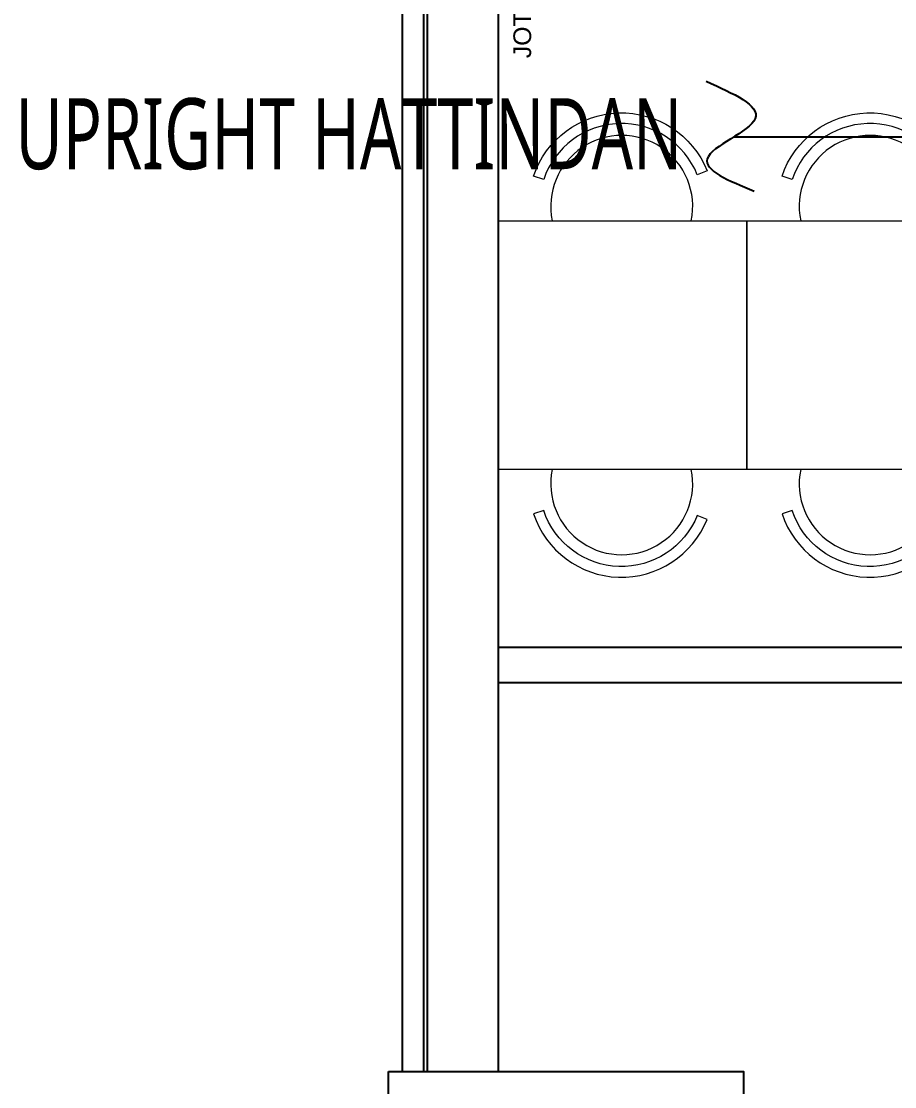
# Model space of a CAD drawing. Extents: x 2698 to 184165, y 3805 to 33846.
# Drawn here: x 160994.4 to 161240.5, y 30061.8 to 30361.7 of the extents above; entities that cross this region are included whole.
import ezdxf
from ezdxf.lldxf.tags import DXFTag

# ---------------------------------------------------------------- set-up
doc = ezdxf.new("R2010")
doc.units = 0
doc.header["$LTSCALE"] = 2
doc.layers.get('0').update_dxf_attribs({"color": 252, "linetype": 'CONTINUOUS'})
doc.layers.add('_MCA-0-MIM', color=252, linetype='CONTINUOUS', lineweight=18)
for name, color, linetype in [('_MCA-H-CİHAZ', 7, 'CONTINUOUS'), ('_MCA-Y-SPRINKLER HATTI', 20, 'SPRINKLER_HATTI'), ('_MCA-Y-YAZI-ÇAP', 7, 'CONTINUOUS'), ('Alçıpan', 252, 'CONTINUOUS'), ('Dograma', 252, 'CONTINUOUS'), ('Duvar', 25, 'CONTINUOUS'), ('Kolon', 52, 'CONTINUOUS'), ('mekanyazı', 252, 'CONTINUOUS'), ('Planogram', 252, 'CONTINUOUS')]:
    doc.layers.add(name, color=color, linetype=linetype)
doc.styles.add('_MCA-CAP', font='segoeuil.ttf', dxfattribs={"width": 0.7})
doc.styles.add('_MCA-LT', font='txt.shx')
doc.styles.get("Standard").update_dxf_attribs({"font": 'arial.ttf'})
doc.styles.add('TÜRKER', font='arial.ttf', dxfattribs={"height": 60})
tags = doc.linetypes.add('SPRINKLER_HATTI', pattern='A,40,-4,["SPR",_MCA-LT,S=8,R=0,X=0,Y=-4],-25.5', length=69.5).pattern_tags.tags
tags[6] = DXFTag(74, 10)

# ---------------------------------------------------------------- blocks, each defined once
blk = doc.blocks.new('yemekhane masa 70x70')
blk.add_lwpolyline([(70, 70), (70, 0), (0, 0), (0, 70), (70, 70)])
for points in [[(-14.08, 58.81), (-12.95, 56.02, 0.697294), (-11.58, 12.74), (-12.53, 9.89, -0.697294)], [(84.08, 58.81), (82.95, 56.02, -0.697294), (81.58, 12.74), (82.53, 9.89, 0.697294)]]:
    blk.add_lwpolyline(points, format="xyb", close=True)
for centre, start, end in [((-4.03, 34.73), 78.3806, 281.6194), ((74.03, 34.73), 258.3806, 101.6194)]:
    blk.add_arc(centre, 20, start, end)
at = {"layer": 'Planogram'}
for tag, p, height in [('ALAN', (1.02, 12.6), 0.5), ('KILITLI', (1.02, 13.6), 0.1), ('TIP', (1.02, 11.6), 0.5), ('ALT_TIP', (1.02, 10.6), 0.5), ('ALT_TANIM', (1.02, 8.6), 0.5), ('TANIM', (1.02, 9.6), 0.5), ('YAPI', (1.02, 6.6), 0.5), ('KAPAK', (1.02, 7.6), 0.5), ('KULLANIM_SEKLI', (1.02, 5.6), 0.5), ('UZUNLUK', (1.02, 2.6), 0.5), ('KULLANIM', (1.02, 4.6), 0.5), ('DERINLIK', (1.02, 3.6), 0.5), ('YUKSEKLIK', (1.02, 1.6), 0.5)]:
    blk.add_attdef(tag, p, '', height=height, dxfattribs=at)
blk = doc.blocks.new('ZEMİN KAT')
at = {"layer": 'Alçıpan'}
blk.add_lwpolyline([(169410.38, 30175.53), (168555.38, 30175.53), (168555.38, 30185.53), (169410.38, 30185.53), (169410.38, 30175.53)], dxfattribs=at)
at = {"layer": 'Dograma'}
for p, q in [((168528.38, 30066.03), (168528.38, 30367.03)), ((168534.38, 30066.03), (168534.38, 30367.03))]:
    blk.add_line(p, q, dxfattribs=at)
at = {"layer": 'Duvar'}
for p, q in [((168535.38, 30066.03), (168535.38, 30367.03)), ((168555.38, 30066.03), (168555.38, 30367.03))]:
    blk.add_line(p, q, dxfattribs=at)
at = {"layer": 'Kolon'}
blk.add_lwpolyline([(168524.38, 30066.03), (168624.38, 30066.03), (168624.38, 30015.53), (168524.38, 30015.53)], close=True, dxfattribs=at)
at = {"rotation": 270}
for p in [(168555.38, 30305.59), (168625.38, 30305.59)]:
    blk.add_blockref('yemekhane masa 70x70', p, dxfattribs=at)
for tag, p in [('PLN_ID', (172923.07, 31560.21)), ('UNITE_SAYISI', (174194.95, 31176.65)), ('FORMAT', (174194.75, 31176.9)), ('GRUP', (174195.11, 31176.44)), ('PLANOGRAM_ADI', (174195.28, 31176.24)), ('PLN_ID', (173932.96, 31088.8)), ('FORMAT', (173764.03, 30846.27)), ('UNITE_SAYISI', (173764.22, 30846.03)), ('GRUP', (173764.39, 30845.81)), ('PLANOGRAM_ADI', (173764.55, 30845.61)), ('PLN_ID', (173765.43, 30824.23)), ('PLN_ID', (173999.9, 30002.66)), ('FORMAT', (170580.58, 29917.48)), ('UNITE_SAYISI', (170580.78, 29917.24)), ('PLANOGRAM_ADI', (170581.11, 29916.83)), ('GRUP', (170580.94, 29917.03)), ('PLN_ID', (170581.99, 29895.45)), ('FORMAT', (169488.77, 29510.59)), ('UNITE_SAYISI', (169488.97, 29510.35)), ('GRUP', (169489.13, 29510.13)), ('PLANOGRAM_ADI', (169489.3, 29509.94)), ('PLN_ID', (169490.17, 29488.55)), ('FORMAT', (173143.41, 29324.4)), ('UNITE_SAYISI', (173143.61, 29324.16)), ('GRUP', (173143.77, 29323.95)), ('PLANOGRAM_ADI', (173143.94, 29323.75)), ('PLN_ID', (173144.81, 29302.36))]:
    blk.add_attdef(tag, p, '', height=0.162, rotation=35.4182)
at = {"color": 252}
for tag, p in [('FORMAT', (173517.63, 30361.88)), ('UNITE_SAYISI', (173517.82, 30361.64)), ('GRUP', (173517.99, 30361.43)), ('PLANOGRAM_ADI', (173518.15, 30361.23)), ('PLN_ID', (173519.03, 30339.85)), ('FORMAT', (174014.71, 29571.22)), ('UNITE_SAYISI', (174014.9, 29570.97)), ('GRUP', (174015.07, 29570.76)), ('PLANOGRAM_ADI', (174015.23, 29570.56)), ('PLN_ID', (174016.11, 29549.18))]:
    blk.add_attdef(tag, p, '', height=0.162, rotation=35.4182, dxfattribs=at)
at = {"layer": 'mekanyazı', "insert": (168559.58, 30351.35), "char_height": 5, "width": 218.2405, "attachment_point": 1, "rotation": 90, "style": 'TÜRKER'}
blk.add_mtext('{\\fArial|b0|i0|c162|p34;JOTUN COLLECTED BLUE}', dxfattribs=at)
at = {"layer": 'Planogram'}
for tag, p, height, rotation in [('YUKSEKLIK', (172905.05, 31699.57), 0.5, 180), ('YUKSEKLIK', (173410.05, 31699.57), 0.5, 180), ('KULLANIM', (172905.05, 31696.57), 0.5, 180), ('UZUNLUK', (172905.05, 31698.57), 0.5, 180), ('DERINLIK', (172905.05, 31697.57), 0.5, 180), ('KULLANIM', (173410.05, 31696.57), 0.5, 180), ('UZUNLUK', (173410.05, 31698.57), 0.5, 180), ('DERINLIK', (173410.05, 31697.57), 0.5, 180), ('KULLANIM_SEKLI', (172905.05, 31695.57), 0.5, 180), ('KAPAK', (172905.05, 31693.57), 0.5, 180), ('YAPI', (172905.05, 31694.57), 0.5, 180), ('KULLANIM_SEKLI', (173410.05, 31695.57), 0.5, 180), ('KAPAK', (173410.05, 31693.57), 0.5, 180), ('YAPI', (173410.05, 31694.57), 0.5, 180), ('ALT_TANIM', (172905.05, 31692.57), 0.5, 180), ('ALT_TIP', (172905.05, 31690.57), 0.5, 180), ('TANIM', (172905.05, 31691.57), 0.5, 180), ('ALT_TANIM', (173410.05, 31692.57), 0.5, 180), ('ALT_TIP', (173410.05, 31690.57), 0.5, 180), ('TANIM', (173410.05, 31691.57), 0.5, 180), ('ALAN', (172905.05, 31688.57), 0.5, 180), ('TIP', (172905.05, 31689.57), 0.5, 180), ('KILITLI', (172905.05, 31687.57), 0.1, 180), ('ALAN', (173410.05, 31688.57), 0.5, 180), ('TIP', (173410.05, 31689.57), 0.5, 180), ('KILITLI', (173410.05, 31687.57), 0.1, 180), ('YUKSEKLIK', (173413.39, 31616), 0.5, 270), ('UZUNLUK', (173414.39, 31616), 0.5, 270), ('DERINLIK', (173415.39, 31616), 0.5, 270), ('KULLANIM', (173416.39, 31616), 0.5, 270), ('KULLANIM_SEKLI', (173417.39, 31616), 0.5, 270), ('YAPI', (173418.39, 31616), 0.5, 270), ('KAPAK', (173419.39, 31616), 0.5, 270), ('ALT_TANIM', (173420.39, 31616), 0.5, 270), ('TANIM', (173421.39, 31616), 0.5, 270), ('ALT_TIP', (173422.39, 31616), 0.5, 270), ('TIP', (173423.39, 31616), 0.5, 270), ('ALAN', (173424.39, 31616), 0.5, 270), ('KILITLI', (173425.39, 31616), 0.1, 270), ('YUKSEKLIK', (173511.98, 31599.42), 0.5, 180), ('UZUNLUK', (173511.98, 31598.42), 0.5, 180), ('YUKSEKLIK', (174141.98, 31599.42), 0.5, 180), ('UZUNLUK', (174141.98, 31598.42), 0.5, 180), ('KULLANIM_SEKLI', (173511.98, 31595.42), 0.5, 180), ('KULLANIM', (173511.98, 31596.42), 0.5, 180), ('DERINLIK', (173511.98, 31597.42), 0.5, 180), ('KULLANIM_SEKLI', (174141.98, 31595.42), 0.5, 180), ('KULLANIM', (174141.98, 31596.42), 0.5, 180), ('DERINLIK', (174141.98, 31597.42), 0.5, 180), ('ALT_TANIM', (173511.98, 31592.42), 0.5, 180), ('KAPAK', (173511.98, 31593.42), 0.5, 180), ('YAPI', (173511.98, 31594.42), 0.5, 180), ('ALT_TANIM', (174141.98, 31592.42), 0.5, 180), ('KAPAK', (174141.98, 31593.42), 0.5, 180), ('YAPI', (174141.98, 31594.42), 0.5, 180), ('ALT_TIP', (173511.98, 31590.42), 0.5, 180), ('TANIM', (173511.98, 31591.42), 0.5, 180), ('TIP', (173511.98, 31589.42), 0.5, 180), ('ALT_TIP', (174141.98, 31590.42), 0.5, 180), ('TANIM', (174141.98, 31591.42), 0.5, 180), ('TIP', (174141.98, 31589.42), 0.5, 180), ('ALAN', (173511.98, 31588.42), 0.5, 180), ('KILITLI', (173511.98, 31587.42), 0.1, 180), ('ALAN', (174141.98, 31588.42), 0.5, 180), ('KILITLI', (174141.98, 31587.42), 0.1, 180), ('YUKSEKLIK', (173413.39, 31517), 0.5, 270), ('UZUNLUK', (173414.39, 31517), 0.5, 270), ('DERINLIK', (173415.39, 31517), 0.5, 270), ('KULLANIM', (173416.39, 31517), 0.5, 270), ('KULLANIM_SEKLI', (173417.39, 31517), 0.5, 270), ('YAPI', (173418.39, 31517), 0.5, 270), ('KAPAK', (173419.39, 31517), 0.5, 270), ('ALT_TANIM', (173420.39, 31517), 0.5, 270), ('TANIM', (173421.39, 31517), 0.5, 270), ('ALT_TIP', (173422.39, 31517), 0.5, 270), ('TIP', (173423.39, 31517), 0.5, 270), ('ALAN', (173424.39, 31517), 0.5, 270), ('KILITLI', (173425.39, 31517), 0.1, 270), ('YUKSEKLIK', (174167.32, 31514.11), 0.5, 270), ('UZUNLUK', (174168.32, 31514.11), 0.5, 270), ('DERINLIK', (174169.32, 31514.11), 0.5, 270), ('KULLANIM', (174170.32, 31514.11), 0.5, 270), ('KULLANIM_SEKLI', (174171.32, 31514.11), 0.5, 270), ('YAPI', (174172.32, 31514.11), 0.5, 270), ('KAPAK', (174173.32, 31514.11), 0.5, 270), ('ALT_TANIM', (174174.32, 31514.11), 0.5, 270), ('TANIM', (174175.32, 31514.11), 0.5, 270), ('ALT_TIP', (174176.32, 31514.11), 0.5, 270), ('TIP', (174177.32, 31514.11), 0.5, 270), ('ALAN', (174178.32, 31514.11), 0.5, 270), ('KILITLI', (174179.32, 31514.11), 0.1, 270), ('KULLANIM_SEKLI', (174251.9, 31259.11), 0.5, 90), ('ALT_TIP', (174246.9, 31259.11), 0.5, 90), ('ALT_TANIM', (174248.9, 31259.11), 0.5, 90), ('KULLANIM', (174252.9, 31259.11), 0.5, 90), ('DERINLIK', (174253.9, 31259.11), 0.5, 90), ('UZUNLUK', (174254.9, 31259.11), 0.5, 90), ('YUKSEKLIK', (174255.9, 31259.11), 0.5, 90), ('KILITLI', (174243.9, 31259.11), 0.1, 90), ('ALAN', (174244.9, 31259.11), 0.5, 90), ('TIP', (174245.9, 31259.11), 0.5, 90), ('TANIM', (174247.9, 31259.11), 0.5, 90), ('KAPAK', (174249.9, 31259.11), 0.5, 90), ('YAPI', (174250.9, 31259.11), 0.5, 90), ('ALT_TANIM', (173989.31, 30934.24), 0.5, 90), ('KULLANIM_SEKLI', (173992.31, 30934.24), 0.5, 90), ('KULLANIM', (173993.31, 30934.24), 0.5, 90), ('YUKSEKLIK', (173996.31, 30934.24), 0.5, 90), ('KILITLI', (173984.31, 30934.24), 0.1, 90), ('ALAN', (173985.31, 30934.24), 0.5, 90), ('TIP', (173986.31, 30934.24), 0.5, 90), ('ALT_TIP', (173987.31, 30934.24), 0.5, 90), ('TANIM', (173988.31, 30934.24), 0.5, 90), ('KAPAK', (173990.31, 30934.24), 0.5, 90), ('YAPI', (173991.31, 30934.24), 0.5, 90), ('DERINLIK', (173994.31, 30934.24), 0.5, 90), ('UZUNLUK', (173995.31, 30934.24), 0.5, 90), ('YUKSEKLIK', (173907.74, 30934.24), 0.5, 270), ('UZUNLUK', (173908.74, 30934.24), 0.5, 270), ('DERINLIK', (173909.74, 30934.24), 0.5, 270), ('KULLANIM', (173910.74, 30934.24), 0.5, 270), ('KULLANIM_SEKLI', (173911.74, 30934.24), 0.5, 270), ('YAPI', (173912.74, 30934.24), 0.5, 270), ('KAPAK', (173913.74, 30934.24), 0.5, 270), ('ALT_TANIM', (173914.74, 30934.24), 0.5, 270), ('TANIM', (173915.74, 30934.24), 0.5, 270), ('ALT_TIP', (173916.74, 30934.24), 0.5, 270), ('TIP', (173917.74, 30934.24), 0.5, 270), ('ALAN', (173918.74, 30934.24), 0.5, 270), ('KILITLI', (173919.74, 30934.24), 0.1, 270), ('YUKSEKLIK', (169421.81, 30001.88), 0.5, 270), ('UZUNLUK', (169422.81, 30001.88), 0.5, 270), ('DERINLIK', (169423.81, 30001.88), 0.5, 270), ('KULLANIM', (169424.81, 30001.88), 0.5, 270), ('KULLANIM_SEKLI', (169425.81, 30001.88), 0.5, 270), ('YAPI', (169426.81, 30001.88), 0.5, 270), ('KAPAK', (169427.81, 30001.88), 0.5, 270), ('ALT_TANIM', (169428.81, 30001.88), 0.5, 270), ('TANIM', (169429.81, 30001.88), 0.5, 270), ('ALT_TIP', (169430.81, 30001.88), 0.5, 270), ('TIP', (169431.81, 30001.88), 0.5, 270), ('ALAN', (169432.81, 30001.88), 0.5, 270), ('KILITLI', (169433.81, 30001.88), 0.1, 270), ('YUKSEKLIK', (169420.38, 29996.88), 0.5, 270), ('UZUNLUK', (169421.38, 29996.88), 0.5, 270), ('DERINLIK', (169422.38, 29996.88), 0.5, 270), ('KULLANIM', (169423.38, 29996.88), 0.5, 270), ('KULLANIM_SEKLI', (169424.38, 29996.88), 0.5, 270), ('YAPI', (169425.38, 29996.88), 0.5, 270), ('KAPAK', (169426.38, 29996.88), 0.5, 270), ('ALT_TANIM', (169427.38, 29996.88), 0.5, 270), ('TANIM', (169428.38, 29996.88), 0.5, 270), ('ALT_TIP', (169429.38, 29996.88), 0.5, 270), ('TIP', (169430.38, 29996.88), 0.5, 270), ('ALAN', (169431.38, 29996.88), 0.5, 270), ('KILITLI', (169432.38, 29996.88), 0.1, 270), ('YUKSEKLIK', (169420.38, 29746.88), 0.5, 270), ('YAPI', (169425.38, 29746.88), 0.5, 270), ('ALT_TANIM', (169427.38, 29746.88), 0.5, 270), ('TANIM', (169428.38, 29746.88), 0.5, 270), ('ALT_TIP', (169429.38, 29746.88), 0.5, 270), ('TIP', (169430.38, 29746.88), 0.5, 270), ('ALAN', (169431.38, 29746.88), 0.5, 270), ('KILITLI', (169432.38, 29746.88), 0.1, 270), ('UZUNLUK', (169421.38, 29746.88), 0.5, 270), ('DERINLIK', (169422.38, 29746.88), 0.5, 270), ('KULLANIM', (169423.38, 29746.88), 0.5, 270), ('KULLANIM_SEKLI', (169424.38, 29746.88), 0.5, 270), ('KAPAK', (169426.38, 29746.88), 0.5, 270), ('YUKSEKLIK', (169421.81, 29496.88), 0.5, 270), ('UZUNLUK', (169422.81, 29496.88), 0.5, 270), ('DERINLIK', (169423.81, 29496.88), 0.5, 270), ('KULLANIM', (169424.81, 29496.88), 0.5, 270), ('KULLANIM_SEKLI', (169425.81, 29496.88), 0.5, 270), ('YAPI', (169426.81, 29496.88), 0.5, 270), ('KAPAK', (169427.81, 29496.88), 0.5, 270), ('ALT_TANIM', (169428.81, 29496.88), 0.5, 270), ('TANIM', (169429.81, 29496.88), 0.5, 270), ('ALT_TIP', (169430.81, 29496.88), 0.5, 270), ('TIP', (169431.81, 29496.88), 0.5, 270), ('ALAN', (169432.81, 29496.88), 0.5, 270), ('KILITLI', (169433.81, 29496.88), 0.1, 270)]:
    blk.add_attdef(tag, p, '', height=height, rotation=rotation, dxfattribs=at)
for tag, p, height in [('ALAN', (173761.98, 31526.63), 0.5), ('KILITLI', (173761.98, 31527.63), 0.1), ('TIP', (173761.98, 31525.63), 0.5), ('KILITLI', (173511.98, 31522.85), 0.1), ('ALT_TIP', (173761.98, 31524.63), 0.5), ('ALT_TANIM', (173761.98, 31522.63), 0.5), ('TANIM', (173761.98, 31523.63), 0.5), ('ALAN', (173511.98, 31521.85), 0.5), ('ALT_TIP', (173511.98, 31519.85), 0.5), ('TIP', (173511.98, 31520.85), 0.5), ('YAPI', (173761.98, 31520.63), 0.5), ('KAPAK', (173761.98, 31521.63), 0.5), ('KULLANIM_SEKLI', (173761.98, 31519.63), 0.5), ('ALT_TANIM', (173511.98, 31517.85), 0.5), ('TANIM', (173511.98, 31518.85), 0.5), ('KAPAK', (173511.98, 31516.85), 0.5), ('UZUNLUK', (173761.98, 31516.63), 0.5), ('KULLANIM', (173761.98, 31518.63), 0.5), ('DERINLIK', (173761.98, 31517.63), 0.5), ('YAPI', (173511.98, 31515.85), 0.5), ('KULLANIM_SEKLI', (173511.98, 31514.85), 0.5), ('KULLANIM', (173511.98, 31513.85), 0.5), ('YUKSEKLIK', (173761.98, 31515.63), 0.5), ('YUKSEKLIK', (173511.98, 31510.85), 0.5), ('UZUNLUK', (173511.98, 31511.85), 0.5), ('DERINLIK', (173511.98, 31512.85), 0.5), ('ALAN', (173279.27, 29266.91), 0.5), ('KILITLI', (173279.27, 29267.91), 0.1), ('ALT_TIP', (173279.27, 29264.91), 0.5), ('TIP', (173279.27, 29265.91), 0.5), ('TANIM', (173279.27, 29263.91), 0.5), ('ALT_TANIM', (173279.27, 29262.91), 0.5), ('YAPI', (173279.27, 29260.91), 0.5), ('KAPAK', (173279.27, 29261.91), 0.5), ('KULLANIM_SEKLI', (173279.27, 29259.91), 0.5), ('KULLANIM', (173279.27, 29258.91), 0.5), ('DERINLIK', (173279.27, 29257.91), 0.5), ('YUKSEKLIK', (173279.27, 29255.91), 0.5), ('UZUNLUK', (173279.27, 29256.91), 0.5)]:
    blk.add_attdef(tag, p, '', height=height, dxfattribs=at)
at = {"layer": 'Planogram', "color": 252}
for tag, p, height in [('ALAN', (173023.25, 31229.96), 0.5), ('KILITLI', (173023.25, 31230.96), 0.1), ('TIP', (173023.25, 31228.96), 0.5), ('ALAN', (173383.38, 31229.96), 0.5), ('KILITLI', (173383.38, 31230.96), 0.1), ('TIP', (173383.38, 31228.96), 0.5), ('ALT_TIP', (173023.25, 31227.96), 0.5), ('ALT_TANIM', (173023.25, 31225.96), 0.5), ('TANIM', (173023.25, 31226.96), 0.5), ('ALT_TIP', (173383.38, 31227.96), 0.5), ('ALT_TANIM', (173383.38, 31225.96), 0.5), ('TANIM', (173383.38, 31226.96), 0.5), ('YAPI', (173023.25, 31223.96), 0.5), ('KAPAK', (173023.25, 31224.96), 0.5), ('KULLANIM_SEKLI', (173023.25, 31222.96), 0.5), ('YAPI', (173383.38, 31223.96), 0.5), ('KAPAK', (173383.38, 31224.96), 0.5), ('KULLANIM_SEKLI', (173383.38, 31222.96), 0.5), ('KULLANIM', (173023.25, 31221.96), 0.5), ('DERINLIK', (173023.25, 31220.96), 0.5), ('UZUNLUK', (173023.25, 31219.96), 0.5), ('UZUNLUK', (173383.38, 31219.96), 0.5), ('KULLANIM', (173383.38, 31221.96), 0.5), ('DERINLIK', (173383.38, 31220.96), 0.5), ('YUKSEKLIK', (173023.25, 31218.96), 0.5), ('YUKSEKLIK', (173383.38, 31218.96), 0.5), ('ALAN', (173023.25, 30403.96), 0.5), ('KILITLI', (173023.25, 30404.96), 0.1), ('ALT_TIP', (173023.25, 30401.96), 0.5), ('TIP', (173023.25, 30402.96), 0.5), ('TANIM', (173023.25, 30400.96), 0.5), ('ALT_TANIM', (173023.25, 30399.96), 0.5), ('YAPI', (173023.25, 30397.96), 0.5), ('KAPAK', (173023.25, 30398.96), 0.5), ('KULLANIM_SEKLI', (173023.25, 30396.96), 0.5), ('KULLANIM', (173023.25, 30395.96), 0.5), ('DERINLIK', (173023.25, 30394.96), 0.5), ('YUKSEKLIK', (173023.25, 30392.96), 0.5), ('UZUNLUK', (173023.25, 30393.96), 0.5), ('ALAN', (173385.25, 30353.96), 0.5), ('KILITLI', (173385.25, 30354.96), 0.1), ('TIP', (173385.25, 30352.96), 0.5), ('ALT_TIP', (173385.25, 30351.96), 0.5), ('ALT_TANIM', (173385.25, 30349.96), 0.5), ('TANIM', (173385.25, 30350.96), 0.5), ('YAPI', (173385.25, 30347.96), 0.5), ('KAPAK', (173385.25, 30348.96), 0.5), ('KULLANIM_SEKLI', (173385.25, 30346.96), 0.5), ('KULLANIM', (173385.25, 30345.96), 0.5), ('DERINLIK', (173385.25, 30344.96), 0.5), ('UZUNLUK', (173385.25, 30343.96), 0.5), ('YUKSEKLIK', (173385.25, 30342.96), 0.5)]:
    blk.add_attdef(tag, p, '', height=height, dxfattribs=at)
for tag, p, height, rotation in [('YUKSEKLIK', (173386.68, 31217.53), 0.5, 270), ('UZUNLUK', (173387.68, 31217.53), 0.5, 270), ('DERINLIK', (173388.68, 31217.53), 0.5, 270), ('KULLANIM', (173389.68, 31217.53), 0.5, 270), ('KULLANIM_SEKLI', (173390.68, 31217.53), 0.5, 270), ('YAPI', (173391.68, 31217.53), 0.5, 270), ('KAPAK', (173392.68, 31217.53), 0.5, 270), ('ALT_TANIM', (173393.68, 31217.53), 0.5, 270), ('TANIM', (173394.68, 31217.53), 0.5, 270), ('ALT_TIP', (173395.68, 31217.53), 0.5, 270), ('TIP', (173396.68, 31217.53), 0.5, 270), ('ALAN', (173397.68, 31217.53), 0.5, 270), ('KILITLI', (173398.68, 31217.53), 0.1, 270), ('KULLANIM_SEKLI', (173103.83, 31032.53), 0.5, 90), ('KULLANIM_SEKLI', (173202.83, 31032.53), 0.5, 90), ('ALAN', (173096.83, 31032.53), 0.5, 90), ('ALT_TIP', (173098.83, 31032.53), 0.5, 90), ('TANIM', (173099.83, 31032.53), 0.5, 90), ('ALT_TANIM', (173100.83, 31032.53), 0.5, 90), ('KAPAK', (173101.83, 31032.53), 0.5, 90), ('YAPI', (173102.83, 31032.53), 0.5, 90), ('KULLANIM', (173104.83, 31032.53), 0.5, 90), ('DERINLIK', (173105.83, 31032.53), 0.5, 90), ('UZUNLUK', (173106.83, 31032.53), 0.5, 90), ('YUKSEKLIK', (173107.83, 31032.53), 0.5, 90), ('ALAN', (173195.83, 31032.53), 0.5, 90), ('ALT_TIP', (173197.83, 31032.53), 0.5, 90), ('TANIM', (173198.83, 31032.53), 0.5, 90), ('ALT_TANIM', (173199.83, 31032.53), 0.5, 90), ('KAPAK', (173200.83, 31032.53), 0.5, 90), ('YAPI', (173201.83, 31032.53), 0.5, 90), ('KULLANIM', (173203.83, 31032.53), 0.5, 90), ('DERINLIK', (173204.83, 31032.53), 0.5, 90), ('UZUNLUK', (173205.83, 31032.53), 0.5, 90), ('YUKSEKLIK', (173206.83, 31032.53), 0.5, 90), ('KILITLI', (173095.83, 31032.53), 0.1, 90), ('TIP', (173097.83, 31032.53), 0.5, 90), ('KILITLI', (173194.83, 31032.53), 0.1, 90), ('TIP', (173196.83, 31032.53), 0.5, 90), ('YUKSEKLIK', (173386.68, 31007.53), 0.5, 270), ('UZUNLUK', (173387.68, 31007.53), 0.5, 270), ('DERINLIK', (173388.68, 31007.53), 0.5, 270), ('KULLANIM', (173389.68, 31007.53), 0.5, 270), ('KULLANIM_SEKLI', (173390.68, 31007.53), 0.5, 270), ('YAPI', (173391.68, 31007.53), 0.5, 270), ('KAPAK', (173392.68, 31007.53), 0.5, 270), ('ALT_TANIM', (173393.68, 31007.53), 0.5, 270), ('TANIM', (173394.68, 31007.53), 0.5, 270), ('ALT_TIP', (173395.68, 31007.53), 0.5, 270), ('TIP', (173396.68, 31007.53), 0.5, 270), ('ALAN', (173397.68, 31007.53), 0.5, 270), ('KILITLI', (173398.68, 31007.53), 0.1, 270), ('ALT_TANIM', (173561.83, 30868.53), 0.5, 90), ('KULLANIM_SEKLI', (173564.83, 30868.53), 0.5, 90), ('KULLANIM', (173565.83, 30868.53), 0.5, 90), ('DERINLIK', (173566.83, 30868.53), 0.5, 90), ('UZUNLUK', (173567.83, 30868.53), 0.5, 90), ('YUKSEKLIK', (173568.83, 30868.53), 0.5, 90), ('KILITLI', (173556.83, 30868.53), 0.1, 90), ('ALAN', (173557.83, 30868.53), 0.5, 90), ('TIP', (173558.83, 30868.53), 0.5, 90), ('ALT_TIP', (173559.83, 30868.53), 0.5, 90), ('TANIM', (173560.83, 30868.53), 0.5, 90), ('KAPAK', (173562.83, 30868.53), 0.5, 90), ('YAPI', (173563.83, 30868.53), 0.5, 90), ('YUKSEKLIK', (173485.68, 30868.53), 0.5, 270), ('UZUNLUK', (173486.68, 30868.53), 0.5, 270), ('DERINLIK', (173487.68, 30868.53), 0.5, 270), ('KULLANIM', (173488.68, 30868.53), 0.5, 270), ('KULLANIM_SEKLI', (173489.68, 30868.53), 0.5, 270), ('YAPI', (173490.68, 30868.53), 0.5, 270), ('KAPAK', (173491.68, 30868.53), 0.5, 270), ('ALT_TANIM', (173492.68, 30868.53), 0.5, 270), ('TANIM', (173493.68, 30868.53), 0.5, 270), ('ALT_TIP', (173494.68, 30868.53), 0.5, 270), ('TIP', (173495.68, 30868.53), 0.5, 270), ('ALAN', (173496.68, 30868.53), 0.5, 270), ('KILITLI', (173497.68, 30868.53), 0.1, 270), ('ALT_TANIM', (173100.83, 30847.53), 0.5, 90), ('KULLANIM_SEKLI', (173103.83, 30847.53), 0.5, 90), ('KULLANIM', (173104.83, 30847.53), 0.5, 90), ('DERINLIK', (173105.83, 30847.53), 0.5, 90), ('UZUNLUK', (173106.83, 30847.53), 0.5, 90), ('YUKSEKLIK', (173107.83, 30847.53), 0.5, 90), ('ALT_TANIM', (173199.83, 30847.53), 0.5, 90), ('KULLANIM_SEKLI', (173202.83, 30847.53), 0.5, 90), ('KULLANIM', (173203.83, 30847.53), 0.5, 90), ('DERINLIK', (173204.83, 30847.53), 0.5, 90), ('UZUNLUK', (173205.83, 30847.53), 0.5, 90), ('YUKSEKLIK', (173206.83, 30847.53), 0.5, 90), ('KILITLI', (173095.83, 30847.53), 0.1, 90), ('ALAN', (173096.83, 30847.53), 0.5, 90), ('TIP', (173097.83, 30847.53), 0.5, 90), ('ALT_TIP', (173098.83, 30847.53), 0.5, 90), ('TANIM', (173099.83, 30847.53), 0.5, 90), ('KAPAK', (173101.83, 30847.53), 0.5, 90), ('YAPI', (173102.83, 30847.53), 0.5, 90), ('KILITLI', (173194.83, 30847.53), 0.1, 90), ('ALAN', (173195.83, 30847.53), 0.5, 90), ('TIP', (173196.83, 30847.53), 0.5, 90), ('ALT_TIP', (173197.83, 30847.53), 0.5, 90), ('TANIM', (173198.83, 30847.53), 0.5, 90), ('KAPAK', (173200.83, 30847.53), 0.5, 90), ('YAPI', (173201.83, 30847.53), 0.5, 90), ('KULLANIM_SEKLI', (173103.83, 30662.53), 0.5, 90), ('KULLANIM_SEKLI', (173202.83, 30662.53), 0.5, 90), ('ALT_TIP', (173098.83, 30662.53), 0.5, 90), ('ALT_TANIM', (173100.83, 30662.53), 0.5, 90), ('KAPAK', (173101.83, 30662.53), 0.5, 90), ('KULLANIM', (173104.83, 30662.53), 0.5, 90), ('DERINLIK', (173105.83, 30662.53), 0.5, 90), ('UZUNLUK', (173106.83, 30662.53), 0.5, 90), ('YUKSEKLIK', (173107.83, 30662.53), 0.5, 90), ('ALT_TIP', (173197.83, 30662.53), 0.5, 90), ('ALT_TANIM', (173199.83, 30662.53), 0.5, 90), ('KAPAK', (173200.83, 30662.53), 0.5, 90), ('KULLANIM', (173203.83, 30662.53), 0.5, 90), ('DERINLIK', (173204.83, 30662.53), 0.5, 90), ('UZUNLUK', (173205.83, 30662.53), 0.5, 90), ('YUKSEKLIK', (173206.83, 30662.53), 0.5, 90), ('KILITLI', (173095.83, 30662.53), 0.1, 90), ('ALAN', (173096.83, 30662.53), 0.5, 90), ('TIP', (173097.83, 30662.53), 0.5, 90), ('TANIM', (173099.83, 30662.53), 0.5, 90), ('YAPI', (173102.83, 30662.53), 0.5, 90), ('KILITLI', (173194.83, 30662.53), 0.1, 90), ('ALAN', (173195.83, 30662.53), 0.5, 90), ('TIP', (173196.83, 30662.53), 0.5, 90), ('TANIM', (173198.83, 30662.53), 0.5, 90), ('YAPI', (173201.83, 30662.53), 0.5, 90), ('YUKSEKLIK', (173485.68, 30658.53), 0.5, 270), ('UZUNLUK', (173486.68, 30658.53), 0.5, 270), ('DERINLIK', (173487.68, 30658.53), 0.5, 270), ('KULLANIM', (173488.68, 30658.53), 0.5, 270), ('KULLANIM_SEKLI', (173489.68, 30658.53), 0.5, 270), ('YAPI', (173490.68, 30658.53), 0.5, 270), ('KAPAK', (173491.68, 30658.53), 0.5, 270), ('ALT_TANIM', (173492.68, 30658.53), 0.5, 270), ('TANIM', (173493.68, 30658.53), 0.5, 270), ('ALT_TIP', (173494.68, 30658.53), 0.5, 270), ('TIP', (173495.68, 30658.53), 0.5, 270), ('ALAN', (173496.68, 30658.53), 0.5, 270), ('KILITLI', (173497.68, 30658.53), 0.1, 270), ('KULLANIM_SEKLI', (173465.83, 30612.53), 0.5, 90), ('ALAN', (173458.83, 30612.53), 0.5, 90), ('ALT_TIP', (173460.83, 30612.53), 0.5, 90), ('TANIM', (173461.83, 30612.53), 0.5, 90), ('ALT_TANIM', (173462.83, 30612.53), 0.5, 90), ('KAPAK', (173463.83, 30612.53), 0.5, 90), ('YAPI', (173464.83, 30612.53), 0.5, 90), ('KULLANIM', (173466.83, 30612.53), 0.5, 90), ('DERINLIK', (173467.83, 30612.53), 0.5, 90), ('UZUNLUK', (173468.83, 30612.53), 0.5, 90), ('YUKSEKLIK', (173469.83, 30612.53), 0.5, 90), ('KILITLI', (173457.83, 30612.53), 0.1, 90), ('TIP', (173459.83, 30612.53), 0.5, 90), ('KULLANIM_SEKLI', (173103.83, 30477.53), 0.5, 90), ('KULLANIM_SEKLI', (173202.83, 30477.53), 0.5, 90), ('ALAN', (173096.83, 30477.53), 0.5, 90), ('ALT_TIP', (173098.83, 30477.53), 0.5, 90), ('TANIM', (173099.83, 30477.53), 0.5, 90), ('ALT_TANIM', (173100.83, 30477.53), 0.5, 90), ('KAPAK', (173101.83, 30477.53), 0.5, 90), ('YAPI', (173102.83, 30477.53), 0.5, 90), ('KULLANIM', (173104.83, 30477.53), 0.5, 90), ('DERINLIK', (173105.83, 30477.53), 0.5, 90), ('UZUNLUK', (173106.83, 30477.53), 0.5, 90), ('YUKSEKLIK', (173107.83, 30477.53), 0.5, 90), ('ALAN', (173195.83, 30477.53), 0.5, 90), ('ALT_TIP', (173197.83, 30477.53), 0.5, 90), ('TANIM', (173198.83, 30477.53), 0.5, 90), ('ALT_TANIM', (173199.83, 30477.53), 0.5, 90), ('KAPAK', (173200.83, 30477.53), 0.5, 90), ('YAPI', (173201.83, 30477.53), 0.5, 90), ('KULLANIM', (173203.83, 30477.53), 0.5, 90), ('DERINLIK', (173204.83, 30477.53), 0.5, 90), ('UZUNLUK', (173205.83, 30477.53), 0.5, 90), ('YUKSEKLIK', (173206.83, 30477.53), 0.5, 90), ('KILITLI', (173095.83, 30477.53), 0.1, 90), ('TIP', (173097.83, 30477.53), 0.5, 90), ('KILITLI', (173194.83, 30477.53), 0.1, 90), ('TIP', (173196.83, 30477.53), 0.5, 90), ('ALT_TANIM', (173462.83, 30427.53), 0.5, 90), ('KULLANIM_SEKLI', (173465.83, 30427.53), 0.5, 90), ('KULLANIM', (173466.83, 30427.53), 0.5, 90), ('DERINLIK', (173467.83, 30427.53), 0.5, 90), ('UZUNLUK', (173468.83, 30427.53), 0.5, 90), ('YUKSEKLIK', (173469.83, 30427.53), 0.5, 90), ('KILITLI', (173457.83, 30427.53), 0.1, 90), ('ALAN', (173458.83, 30427.53), 0.5, 90), ('TIP', (173459.83, 30427.53), 0.5, 90), ('ALT_TIP', (173460.83, 30427.53), 0.5, 90), ('TANIM', (173461.83, 30427.53), 0.5, 90), ('KAPAK', (173463.83, 30427.53), 0.5, 90), ('YAPI', (173464.83, 30427.53), 0.5, 90), ('YUKSEKLIK', (173408.09, 29970.54), 0.5, 270), ('UZUNLUK', (173409.09, 29970.54), 0.5, 270), ('DERINLIK', (173410.09, 29970.54), 0.5, 270), ('KULLANIM', (173411.09, 29970.54), 0.5, 270), ('KULLANIM_SEKLI', (173412.09, 29970.54), 0.5, 270), ('YAPI', (173413.09, 29970.54), 0.5, 270), ('KAPAK', (173414.09, 29970.54), 0.5, 270), ('ALT_TANIM', (173415.09, 29970.54), 0.5, 270), ('TANIM', (173416.09, 29970.54), 0.5, 270), ('ALT_TIP', (173417.09, 29970.54), 0.5, 270), ('TIP', (173418.09, 29970.54), 0.5, 270), ('ALAN', (173419.09, 29970.54), 0.5, 270), ('KILITLI', (173420.09, 29970.54), 0.1, 270), ('YUKSEKLIK', (173494.09, 29970.54), 0.5, 270), ('UZUNLUK', (173495.09, 29970.54), 0.5, 270), ('DERINLIK', (173496.09, 29970.54), 0.5, 270), ('KULLANIM', (173497.09, 29970.54), 0.5, 270), ('KULLANIM_SEKLI', (173498.09, 29970.54), 0.5, 270), ('YAPI', (173499.09, 29970.54), 0.5, 270), ('KAPAK', (173500.09, 29970.54), 0.5, 270), ('ALT_TANIM', (173501.09, 29970.54), 0.5, 270), ('TANIM', (173502.09, 29970.54), 0.5, 270), ('ALT_TIP', (173503.09, 29970.54), 0.5, 270), ('TIP', (173504.09, 29970.54), 0.5, 270), ('ALAN', (173505.09, 29970.54), 0.5, 270), ('KILITLI', (173506.09, 29970.54), 0.1, 270), ('ALT_TANIM', (174061.45, 29449.65), 0.5, 90), ('KULLANIM_SEKLI', (174064.45, 29449.65), 0.5, 90), ('KULLANIM', (174065.45, 29449.65), 0.5, 90), ('UZUNLUK', (174067.45, 29449.65), 0.5, 90), ('YUKSEKLIK', (174068.45, 29449.65), 0.5, 90), ('KILITLI', (174056.45, 29449.65), 0.1, 90), ('ALAN', (174057.45, 29449.65), 0.5, 90), ('TIP', (174058.45, 29449.65), 0.5, 90), ('ALT_TIP', (174059.45, 29449.65), 0.5, 90), ('TANIM', (174060.45, 29449.65), 0.5, 90), ('KAPAK', (174062.45, 29449.65), 0.5, 90), ('YAPI', (174063.45, 29449.65), 0.5, 90), ('DERINLIK', (174066.45, 29449.65), 0.5, 90)]:
    blk.add_attdef(tag, p, '', height=height, rotation=rotation, dxfattribs=at)

msp = doc.modelspace()

# ---------------------------------------------------------------- linework, layer by layer
at = {"layer": '_MCA-H-CİHAZ'}
msp.add_spline([(161187.36, 30344.85), (161201.15, 30334.36), (161187.63, 30323.04), (161200.88, 30313.93)], degree=3, dxfattribs=at)
at = {"layer": '_MCA-Y-SPRINKLER HATTI', "ltscale": 0.5}
msp.add_line((161786.44, 30329.11), (161194.99, 30329.11), dxfattribs=at)

# ---------------------------------------------------------------- block references
at = {"layer": '_MCA-0-MIM'}
msp.add_blockref('ZEMİN KAT', (-7426.56, 0), dxfattribs=at)

# ---------------------------------------------------------------- texts
at = {"layer": '_MCA-Y-YAZI-ÇAP', "style": '_MCA-CAP', "width": 0.7}
msp.add_text('UPRIGHT HATTINDAN', height=20, dxfattribs=at).set_placement((160992.73, 30320.1, 4538.86))

doc.saveas('drawing.dxf')
